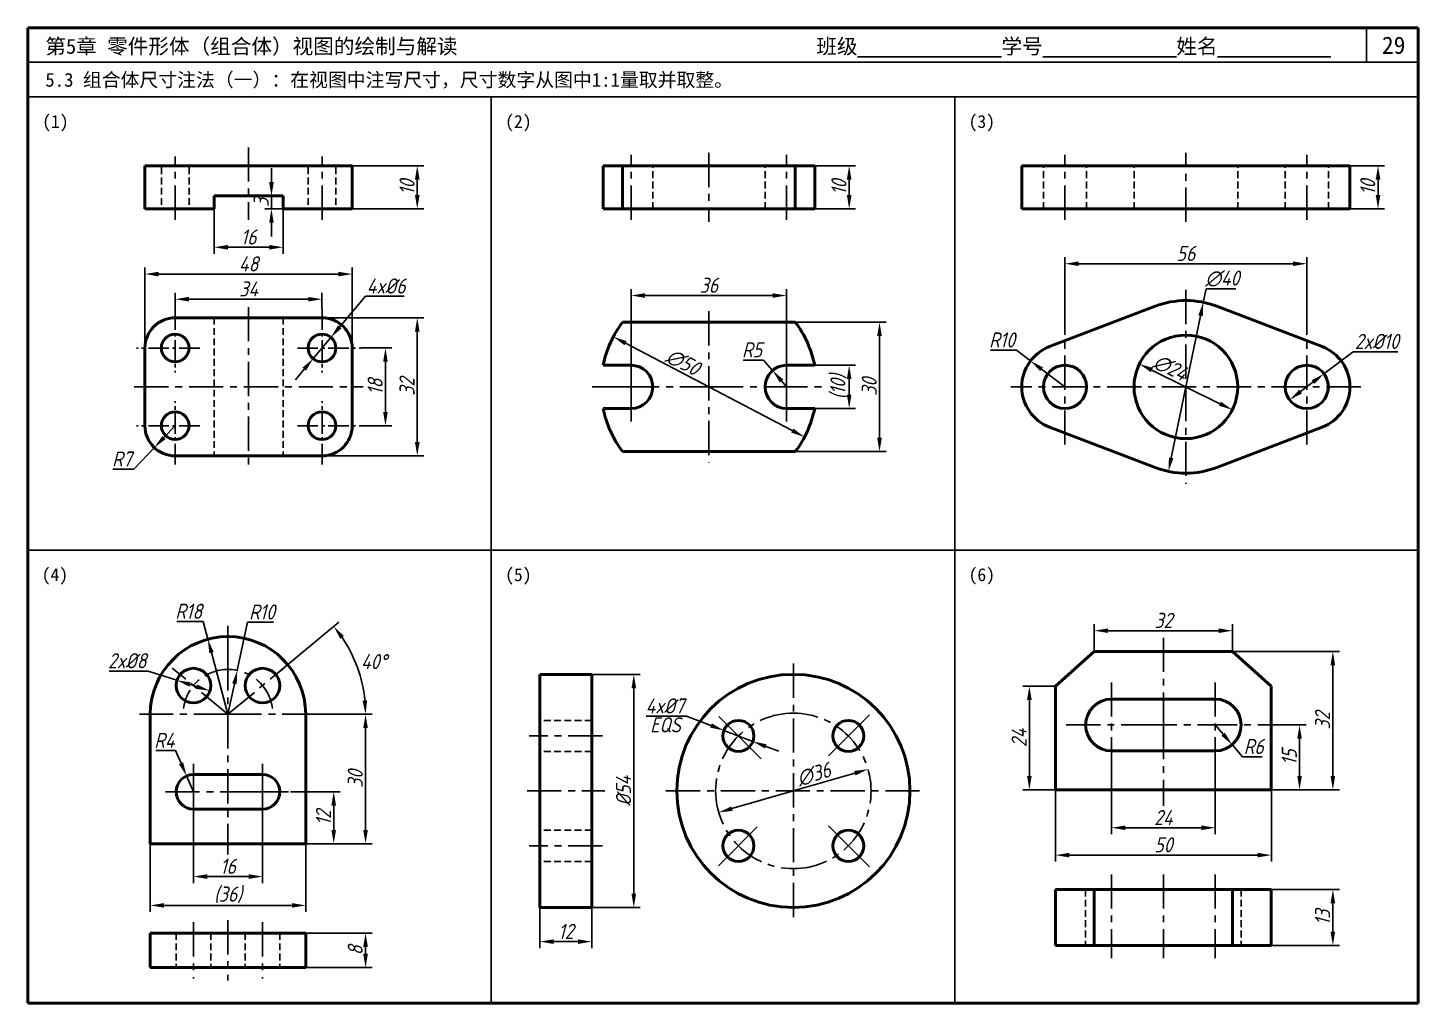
# Model space of a CAD drawing. Header units: millimetres. Extents: x 0 to 322, y 0 to 226.
import ezdxf

# ---------------------------------------------------------------- set-up
doc = ezdxf.new("R2010")
doc.units = ezdxf.units.MM
doc.header["$LTSCALE"] = 0.25
for name, pattern in [('CENTER', [50.8, 31.75, -6.35, 6.35, -6.35]), ('CENTER2', [28.575, 19.05, -3.175, 3.175, -3.175]), ('HIDDEN', [9.525, 6.35, -3.175])]:
    doc.linetypes.add(name, pattern=pattern)
for name, color, linetype in [('点画线层', 7, 'CENTER'), ('答案', 1, 'Continuous'), ('虚线层', 7, 'HIDDEN')]:
    doc.layers.add(name, color=color, linetype=linetype)
doc.layers.add('粗实线层', color=7, linetype='Continuous', lineweight=50)
doc.styles.get("Standard").update_dxf_attribs({"font": 'gbeitc.shx', "height": 3.5, "bigfont": 'gbcbig.shx'})
doc.styles.add('宋体', font='', dxfattribs={"height": 3.5})
doc.styles.get('宋体').set_extended_font_data('SimSun')
doc.dimstyles.new('ISO-25', dxfattribs={"dimtxt": 3.5, "dimasz": 3.2, "dimexe": 1.5, "dimexo": 0, "dimtad": 1, "dimtoh": 1, "dimdsep": 46, "dimtxsty": 'Standard', "dimcen": 0, "dimclrd": 256, "dimclre": 256, "dimclrt": 256, "dimadec": 0, "dimazin": 0, "dimtfac": 1, "dimtmove": 0, "dimatfit": 2, "dimfxl": 0, "dimlwd": -1, "dimlwe": -1, "dimarcsym": 0})
doc.dimstyles.new('ISO-25$2', dxfattribs={"dimtxt": 3.5, "dimasz": 3.2, "dimexe": 1.5, "dimexo": 0, "dimtad": 2, "dimtih": 1, "dimtoh": 1, "dimdsep": 46, "dimtxsty": 'Standard', "dimcen": 0, "dimclrd": 256, "dimclre": 256, "dimclrt": 256, "dimadec": 0, "dimazin": 0, "dimtfac": 1, "dimtmove": 0, "dimatfit": 2, "dimfxl": 0, "dimlwd": -1, "dimlwe": -1, "dimarcsym": 0})

# ---------------------------------------------------------------- blocks, each defined once
blk = doc.blocks.new('*D1')
at = {"layer": 'Defpoints', "color": 0, "transparency": 16777216}
for p in [(75.13, 168.94), (27.13, 151.81), (75.13, 151.81)]:
    blk.add_point(p, dxfattribs=at)
at = {"layer": '答案', "transparency": 16777216}
for p, q in [((27.13, 151.81), (27.13, 170.44)), ((30.33, 168.94), (71.93, 168.94)), ((75.13, 151.81), (75.13, 170.44))]:
    blk.add_line(p, q, dxfattribs=at)
for points in [[(30.33, 169.47), (30.33, 168.4), (27.13, 168.94)], [(71.93, 169.47), (71.93, 168.4), (75.13, 168.94)]]:
    blk.add_solid(points, dxfattribs=at)
at = {"layer": '答案', "transparency": 16777216, "insert": (51.13, 171.31), "char_height": 3.5, "attachment_point": 5}
blk.add_mtext('48', dxfattribs=at)
blk = doc.blocks.new('*D2')
at = {"layer": 'Defpoints', "color": 0, "transparency": 16777216}
for p in [(68.13, 163.11), (34.13, 160.81), (68.13, 160.81)]:
    blk.add_point(p, dxfattribs=at)
at = {"layer": '答案', "transparency": 16777216}
for p, q in [((34.13, 160.81), (34.13, 164.61)), ((68.13, 160.81), (68.13, 164.61)), ((37.33, 163.11), (64.93, 163.11))]:
    blk.add_line(p, q, dxfattribs=at)
for points in [[(37.33, 163.65), (37.33, 162.58), (34.13, 163.11)], [(64.93, 163.65), (64.93, 162.58), (68.13, 163.11)]]:
    blk.add_solid(points, dxfattribs=at)
at = {"layer": '答案', "transparency": 16777216, "insert": (51.13, 165.49), "char_height": 3.5, "attachment_point": 5}
blk.add_mtext('34', dxfattribs=at)
blk = doc.blocks.new('*D3')
at = {"layer": 'Defpoints', "color": 0, "transparency": 16777216}
for p in [(43.13, 184.04), (59.13, 184.04), (59.13, 175.15)]:
    blk.add_point(p, dxfattribs=at)
at = {"layer": '答案', "transparency": 16777216}
for p, q in [((43.13, 184.04), (43.13, 173.65)), ((59.13, 184.04), (59.13, 173.65)), ((46.33, 175.15), (55.93, 175.15))]:
    blk.add_line(p, q, dxfattribs=at)
for points in [[(46.33, 175.68), (46.33, 174.61), (43.13, 175.15)], [(55.93, 175.68), (55.93, 174.61), (59.13, 175.15)]]:
    blk.add_solid(points, dxfattribs=at)
at = {"layer": '答案', "transparency": 16777216, "insert": (51.13, 177.52), "char_height": 3.5, "attachment_point": 5}
blk.add_mtext('16', dxfattribs=at)
blk = doc.blocks.new('*D4')
at = {"layer": 'Defpoints', "color": 0, "transparency": 16777216}
for p in [(77.13, 151.81), (77.13, 133.81), (82.82, 133.81)]:
    blk.add_point(p, dxfattribs=at)
at = {"layer": '答案', "transparency": 16777216}
for p, q in [((77.13, 151.81), (84.32, 151.81)), ((82.82, 148.61), (82.82, 137.01)), ((77.13, 133.81), (84.32, 133.81))]:
    blk.add_line(p, q, dxfattribs=at)
for points in [[(82.29, 148.61), (83.36, 148.61), (82.82, 151.81)], [(82.29, 137.01), (83.36, 137.01), (82.82, 133.81)]]:
    blk.add_solid(points, dxfattribs=at)
at = {"layer": '答案', "transparency": 16777216, "insert": (80.45, 142.81), "char_height": 3.5, "attachment_point": 5, "rotation": 90}
blk.add_mtext('18', dxfattribs=at)
blk = doc.blocks.new('*D5')
at = {"layer": 'Defpoints', "color": 0, "transparency": 16777216}
for p in [(68.13, 158.81), (68.13, 126.81), (90.19, 126.81)]:
    blk.add_point(p, dxfattribs=at)
at = {"layer": '答案', "transparency": 16777216}
for p, q in [((68.13, 158.81), (91.69, 158.81)), ((90.19, 155.61), (90.19, 130.01)), ((68.13, 126.81), (91.69, 126.81))]:
    blk.add_line(p, q, dxfattribs=at)
for points in [[(89.66, 155.61), (90.73, 155.61), (90.19, 158.81)], [(89.66, 130.01), (90.73, 130.01), (90.19, 126.81)]]:
    blk.add_solid(points, dxfattribs=at)
at = {"layer": '答案', "transparency": 16777216, "insert": (87.82, 142.81), "char_height": 3.5, "attachment_point": 5, "rotation": 90}
blk.add_mtext('32', dxfattribs=at)
blk = doc.blocks.new('*D6')
at = {"layer": 'Defpoints', "color": 0, "transparency": 16777216}
for p in [(70.19, 154.26), (66.08, 149.35)]:
    blk.add_point(p, dxfattribs=at)
at = {"layer": '答案', "transparency": 16777216}
for p, q in [((72.24, 156.71), (78.18, 163.8)), ((78.18, 163.8), (87.19, 163.8)), ((66.08, 149.35), (70.19, 154.26)), ((64.03, 146.9), (61.97, 144.44))]:
    blk.add_line(p, q, dxfattribs=at)
for points in [[(71.83, 157.05), (72.65, 156.37), (70.19, 154.26)], [(63.62, 147.24), (64.43, 146.56), (66.08, 149.35)]]:
    blk.add_solid(points, dxfattribs=at)
at = {"layer": '答案', "transparency": 16777216, "insert": (82.99, 166.17), "char_height": 3.5, "attachment_point": 5}
blk.add_mtext('4x%%C6', dxfattribs=at)
blk = doc.blocks.new('*D7')
at = {"layer": 'Defpoints', "color": 0, "transparency": 16777216}
for p in [(34.13, 133.81), (29.31, 128.73)]:
    blk.add_point(p, dxfattribs=at)
at = {"layer": '答案', "transparency": 16777216}
for p, q in [((34.13, 133.81), (31.51, 131.05)), ((29.31, 128.73), (24.54, 123.72)), ((24.54, 123.72), (19.68, 123.72))]:
    blk.add_line(p, q, dxfattribs=at)
blk.add_solid([(31.13, 131.42), (31.9, 130.69), (29.31, 128.73)], dxfattribs=at)
at = {"layer": '答案', "transparency": 16777216, "insert": (21.8, 126.09), "char_height": 3.5, "attachment_point": 5}
blk.add_mtext('R7', dxfattribs=at)
blk = doc.blocks.new('*D8')
at = {"layer": 'Defpoints', "color": 0, "transparency": 16777216}
for p in [(56.42, 187.04), (59.13, 187.04), (59.13, 184.04)]:
    blk.add_point(p, dxfattribs=at)
at = {"layer": '答案', "transparency": 16777216}
for p, q in [((56.42, 190.24), (56.42, 193.44)), ((59.13, 187.04), (54.92, 187.04)), ((56.42, 184.04), (56.42, 187.04)), ((59.13, 184.04), (54.92, 184.04)), ((56.42, 180.84), (56.42, 177.64))]:
    blk.add_line(p, q, dxfattribs=at)
for points in [[(55.89, 190.24), (56.96, 190.24), (56.42, 187.04)], [(55.89, 180.84), (56.96, 180.84), (56.42, 184.04)]]:
    blk.add_solid(points, dxfattribs=at)
at = {"layer": '答案', "transparency": 16777216, "insert": (54.05, 185.54), "char_height": 3.5, "attachment_point": 5, "rotation": 90}
blk.add_mtext('3', dxfattribs=at)
blk = doc.blocks.new('*D9')
at = {"layer": 'Defpoints', "color": 0, "transparency": 16777216}
for p in [(75.13, 194.04), (90.19, 194.04), (75.13, 184.04)]:
    blk.add_point(p, dxfattribs=at)
at = {"layer": '答案', "transparency": 16777216}
for p, q in [((75.13, 194.04), (91.69, 194.04)), ((90.19, 187.24), (90.19, 190.84)), ((75.13, 184.04), (91.69, 184.04))]:
    blk.add_line(p, q, dxfattribs=at)
for points in [[(89.66, 190.84), (90.73, 190.84), (90.19, 194.04)], [(89.66, 187.24), (90.73, 187.24), (90.19, 184.04)]]:
    blk.add_solid(points, dxfattribs=at)
at = {"layer": '答案', "transparency": 16777216, "insert": (87.82, 189.04), "char_height": 3.5, "attachment_point": 5, "rotation": 90}
blk.add_mtext('10', dxfattribs=at)
blk = doc.blocks.new('*D10')
at = {"layer": 'Defpoints', "color": 0, "transparency": 16777216}
for p in [(172.47, 146.59), (175.73, 142.81)]:
    blk.add_point(p, dxfattribs=at)
at = {"layer": '答案', "transparency": 16777216}
for p, q in [((170.38, 149.02), (165.67, 149.02)), ((172.47, 146.59), (170.38, 149.02)), ((175.73, 142.81), (174.56, 144.17))]:
    blk.add_line(p, q, dxfattribs=at)
blk.add_solid([(174.96, 144.52), (174.16, 143.82), (172.47, 146.59)], dxfattribs=at)
at = {"layer": '答案', "transparency": 16777216, "insert": (167.72, 151.39), "char_height": 3.5, "attachment_point": 5}
blk.add_mtext('R5', dxfattribs=at)
blk = doc.blocks.new('*D11')
at = {"layer": 'Defpoints', "color": 0, "transparency": 16777216}
for p in [(182.23, 147.81), (182.23, 137.81), (190.22, 137.81)]:
    blk.add_point(p, dxfattribs=at)
at = {"layer": '答案', "transparency": 16777216}
for p, q in [((182.23, 147.81), (191.72, 147.81)), ((190.22, 144.61), (190.22, 141.01)), ((182.23, 137.81), (191.72, 137.81))]:
    blk.add_line(p, q, dxfattribs=at)
for points in [[(189.69, 144.61), (190.75, 144.61), (190.22, 147.81)], [(189.69, 141.01), (190.75, 141.01), (190.22, 137.81)]]:
    blk.add_solid(points, dxfattribs=at)
at = {"layer": '答案', "transparency": 16777216, "insert": (187.77, 142.81), "char_height": 3.5, "attachment_point": 5, "rotation": 90}
blk.add_mtext('(10)', dxfattribs=at)
blk = doc.blocks.new('*D12')
at = {"layer": 'Defpoints', "color": 0, "transparency": 16777216}
for p in [(177.73, 157.81), (177.73, 127.81), (197.25, 127.81)]:
    blk.add_point(p, dxfattribs=at)
at = {"layer": '答案', "transparency": 16777216}
for p, q in [((177.73, 157.81), (198.75, 157.81)), ((197.25, 154.61), (197.25, 131.01)), ((177.73, 127.81), (198.75, 127.81))]:
    blk.add_line(p, q, dxfattribs=at)
for points in [[(196.71, 154.61), (197.78, 154.61), (197.25, 157.81)], [(196.71, 131.01), (197.78, 131.01), (197.25, 127.81)]]:
    blk.add_solid(points, dxfattribs=at)
at = {"layer": '答案', "transparency": 16777216, "insert": (194.87, 142.81), "char_height": 3.5, "attachment_point": 5, "rotation": 90}
blk.add_mtext('30', dxfattribs=at)
blk = doc.blocks.new('*D13')
at = {"layer": 'Defpoints', "color": 0, "transparency": 16777216}
for p in [(175.73, 163.97), (139.73, 150.81), (175.73, 150.81)]:
    blk.add_point(p, dxfattribs=at)
at = {"layer": '答案', "transparency": 16777216}
for p, q in [((139.73, 150.81), (139.73, 165.47)), ((175.73, 150.81), (175.73, 165.47)), ((142.93, 163.97), (172.53, 163.97))]:
    blk.add_line(p, q, dxfattribs=at)
for points in [[(142.93, 164.5), (142.93, 163.44), (139.73, 163.97)], [(172.53, 164.5), (172.53, 163.44), (175.73, 163.97)]]:
    blk.add_solid(points, dxfattribs=at)
at = {"layer": '答案', "transparency": 16777216, "insert": (157.73, 166.34), "char_height": 3.5, "attachment_point": 5}
blk.add_mtext('36', dxfattribs=at)
blk = doc.blocks.new('*D14')
at = {"layer": 'Defpoints', "color": 0, "transparency": 16777216}
for p in [(182.23, 194.04), (190.22, 194.04), (182.23, 184.04)]:
    blk.add_point(p, dxfattribs=at)
at = {"layer": '答案', "transparency": 16777216}
for p, q in [((182.23, 194.04), (191.72, 194.04)), ((190.22, 187.24), (190.22, 190.84)), ((182.23, 184.04), (191.72, 184.04))]:
    blk.add_line(p, q, dxfattribs=at)
for points in [[(189.69, 190.84), (190.75, 190.84), (190.22, 194.04)], [(189.69, 187.24), (190.75, 187.24), (190.22, 184.04)]]:
    blk.add_solid(points, dxfattribs=at)
at = {"layer": '答案', "transparency": 16777216, "insert": (187.84, 189.04), "char_height": 3.5, "attachment_point": 5, "rotation": 90}
blk.add_mtext('10', dxfattribs=at)
blk = doc.blocks.new('*D15')
at = {"layer": 'Defpoints', "color": 0, "transparency": 16777216}
for p in [(272.24, 162.39), (264.16, 123.22)]:
    blk.add_point(p, dxfattribs=at)
at = {"layer": '答案', "transparency": 16777216}
for p, q in [((272.24, 162.39), (272.88, 165.53)), ((272.88, 165.53), (279.78, 165.53)), ((264.8, 126.35), (271.59, 159.26))]:
    blk.add_line(p, q, dxfattribs=at)
for points in [[(271.07, 159.37), (272.11, 159.15), (272.24, 162.39)], [(264.28, 126.46), (265.32, 126.24), (264.16, 123.22)]]:
    blk.add_solid(points, dxfattribs=at)
at = {"layer": '答案', "transparency": 16777216, "insert": (276.64, 167.9), "char_height": 3.5, "attachment_point": 5}
blk.add_mtext('∅40', dxfattribs=at)
blk = doc.blocks.new('*D16')
at = {"layer": 'Defpoints', "color": 0, "transparency": 16777216}
for p in [(257.43, 148.11), (278.96, 137.5)]:
    blk.add_point(p, dxfattribs=at)
at = {"layer": '答案', "transparency": 16777216}
blk.add_line((276.09, 138.91), (260.3, 146.7), dxfattribs=at)
for points in [[(260.54, 147.18), (260.07, 146.22), (257.43, 148.11)], [(276.32, 139.39), (275.85, 138.43), (278.96, 137.5)]]:
    blk.add_solid(points, dxfattribs=at)
at = {"layer": '答案', "transparency": 16777216, "insert": (264.58, 147.24), "char_height": 3.5, "attachment_point": 5, "rotation": 333.7492}
blk.add_mtext('∅24', dxfattribs=at)
blk = doc.blocks.new('*D17')
at = {"layer": 'Defpoints', "color": 0, "transparency": 16777216}
for p in [(296.2, 171.33), (240.2, 156.19), (296.2, 156.19)]:
    blk.add_point(p, dxfattribs=at)
at = {"layer": '答案', "transparency": 16777216}
for p, q in [((240.2, 156.19), (240.2, 172.83)), ((243.4, 171.33), (293, 171.33)), ((296.2, 156.19), (296.2, 172.83))]:
    blk.add_line(p, q, dxfattribs=at)
for points in [[(243.4, 171.87), (243.4, 170.8), (240.2, 171.33)], [(293, 171.87), (293, 170.8), (296.2, 171.33)]]:
    blk.add_solid(points, dxfattribs=at)
at = {"layer": '答案', "transparency": 16777216, "insert": (268.2, 173.71), "char_height": 3.5, "attachment_point": 5}
blk.add_mtext('56', dxfattribs=at)
blk = doc.blocks.new('*D18')
at = {"layer": 'Defpoints', "color": 0, "transparency": 16777216}
for p in [(306.2, 194.04), (312.7, 194.04), (306.2, 184.04)]:
    blk.add_point(p, dxfattribs=at)
at = {"layer": '答案', "transparency": 16777216}
for p, q in [((306.2, 194.04), (314.2, 194.04)), ((312.7, 187.24), (312.7, 190.84)), ((306.2, 184.04), (314.2, 184.04))]:
    blk.add_line(p, q, dxfattribs=at)
for points in [[(312.17, 190.84), (313.23, 190.84), (312.7, 194.04)], [(312.17, 187.24), (313.23, 187.24), (312.7, 184.04)]]:
    blk.add_solid(points, dxfattribs=at)
at = {"layer": '答案', "transparency": 16777216, "insert": (310.32, 189.04), "char_height": 3.5, "attachment_point": 5, "rotation": 90}
blk.add_mtext('10', dxfattribs=at)
blk = doc.blocks.new('*D19')
at = {"layer": 'Defpoints', "color": 0, "transparency": 16777216}
for p in [(300.18, 145.83), (292.22, 139.78)]:
    blk.add_point(p, dxfattribs=at)
at = {"layer": '答案', "transparency": 16777216}
for p, q in [((300.18, 145.83), (306.91, 150.95)), ((306.91, 150.95), (317.3, 150.95)), ((294.76, 141.72), (297.63, 143.9))]:
    blk.add_line(p, q, dxfattribs=at)
for points in [[(297.31, 144.32), (297.95, 143.47), (300.18, 145.83)], [(294.44, 142.14), (295.09, 141.29), (292.22, 139.78)]]:
    blk.add_solid(points, dxfattribs=at)
at = {"layer": '答案', "transparency": 16777216, "insert": (312.42, 153.33), "char_height": 3.5, "attachment_point": 5}
blk.add_mtext('2x%%C10', dxfattribs=at)
blk = doc.blocks.new('*D20')
at = {"layer": 'Defpoints', "color": 0, "transparency": 16777216}
for p in [(232.21, 148.83), (240.2, 142.81)]:
    blk.add_point(p, dxfattribs=at)
at = {"layer": '答案', "transparency": 16777216}
for p, q in [((228.94, 151.29), (222.92, 151.29)), ((232.21, 148.83), (228.94, 151.29)), ((240.2, 142.81), (234.77, 146.9))]:
    blk.add_line(p, q, dxfattribs=at)
blk.add_solid([(235.09, 147.33), (234.45, 146.47), (232.21, 148.83)], dxfattribs=at)
at = {"layer": '答案', "transparency": 16777216, "insert": (225.62, 153.67), "char_height": 3.5, "attachment_point": 5}
blk.add_mtext('R10', dxfattribs=at)
blk = doc.blocks.new('*D21')
at = {"layer": 'Defpoints', "color": 0, "transparency": 16777216}
for p in [(60.86, 48.99), (64.36, 36.95), (70.85, 36.95)]:
    blk.add_point(p, dxfattribs=at)
at = {"layer": '答案', "transparency": 16777216}
for p, q in [((60.86, 48.99), (72.35, 48.99)), ((70.85, 45.79), (70.85, 40.15)), ((64.36, 36.95), (72.35, 36.95))]:
    blk.add_line(p, q, dxfattribs=at)
for points in [[(70.31, 45.79), (71.38, 45.79), (70.85, 48.99)], [(70.31, 40.15), (71.38, 40.15), (70.85, 36.95)]]:
    blk.add_solid(points, dxfattribs=at)
at = {"layer": '答案', "transparency": 16777216, "insert": (68.47, 42.97), "char_height": 3.5, "attachment_point": 5, "rotation": 90}
blk.add_mtext('12', dxfattribs=at)
blk = doc.blocks.new('*D22')
at = {"layer": 'Defpoints', "color": 0, "transparency": 16777216}
for p in [(66.86, 66.95), (78.22, 66.95), (64.36, 36.95)]:
    blk.add_point(p, dxfattribs=at)
at = {"layer": '答案', "transparency": 16777216}
for p, q in [((66.86, 66.95), (79.72, 66.95)), ((78.22, 40.15), (78.22, 63.75)), ((64.36, 36.95), (79.72, 36.95))]:
    blk.add_line(p, q, dxfattribs=at)
for points in [[(77.68, 63.75), (78.75, 63.75), (78.22, 66.95)], [(77.68, 40.15), (78.75, 40.15), (78.22, 36.95)]]:
    blk.add_solid(points, dxfattribs=at)
at = {"layer": '答案', "transparency": 16777216, "insert": (75.84, 51.95), "char_height": 3.5, "attachment_point": 5, "rotation": 90}
blk.add_mtext('30', dxfattribs=at)
blk = doc.blocks.new('*D23')
at = {"layer": 'Defpoints', "color": 0, "transparency": 16777216}
for p in [(38.36, 42.49), (54.36, 42.49), (54.36, 29.34)]:
    blk.add_point(p, dxfattribs=at)
at = {"layer": '答案', "transparency": 16777216}
for p, q in [((38.36, 42.49), (38.36, 27.84)), ((54.36, 42.49), (54.36, 27.84)), ((41.56, 29.34), (51.16, 29.34))]:
    blk.add_line(p, q, dxfattribs=at)
for points in [[(41.56, 29.88), (41.56, 28.81), (38.36, 29.34)], [(51.16, 29.88), (51.16, 28.81), (54.36, 29.34)]]:
    blk.add_solid(points, dxfattribs=at)
at = {"layer": '答案', "transparency": 16777216, "insert": (46.36, 31.72), "char_height": 3.5, "attachment_point": 5}
blk.add_mtext('16', dxfattribs=at)
blk = doc.blocks.new('*D24')
at = {"layer": 'Defpoints', "color": 0, "transparency": 16777216}
for p in [(41.7, 84.33), (46.36, 66.95)]:
    blk.add_point(p, dxfattribs=at)
at = {"layer": '答案', "transparency": 16777216}
for p, q in [((40.61, 88.44), (34.51, 88.44)), ((41.7, 84.33), (40.61, 88.44)), ((46.36, 66.95), (42.53, 81.24))]:
    blk.add_line(p, q, dxfattribs=at)
blk.add_solid([(43.05, 81.38), (42.02, 81.1), (41.7, 84.33)], dxfattribs=at)
at = {"layer": '答案', "transparency": 16777216, "insert": (37.25, 90.81), "char_height": 3.5, "attachment_point": 5}
blk.add_mtext('R18', dxfattribs=at)
blk = doc.blocks.new('*D25')
at = {"layer": 'Defpoints', "color": 0, "transparency": 16777216}
for p in [(48.52, 77.12), (46.36, 66.95)]:
    blk.add_point(p, dxfattribs=at)
at = {"layer": '答案', "transparency": 16777216}
for p, q in [((48.52, 77.12), (50.9, 88.27)), ((50.9, 88.27), (56.92, 88.27)), ((46.36, 66.95), (47.86, 73.99))]:
    blk.add_line(p, q, dxfattribs=at)
blk.add_solid([(47.33, 74.1), (48.38, 73.88), (48.52, 77.12)], dxfattribs=at)
at = {"layer": '答案', "transparency": 16777216, "insert": (54.22, 90.64), "char_height": 3.5, "attachment_point": 5}
blk.add_mtext('R10', dxfattribs=at)
blk = doc.blocks.new('*D26')
at = {"layer": 'Defpoints', "color": 0, "transparency": 16777216}
for p in [(57.43, 76.15), (77.37, 74.24), (46.36, 66.95), (46.36, 66.95), (66.86, 66.95)]:
    blk.add_point(p, dxfattribs=at)
at = {"layer": '答案', "transparency": 16777216}
for p, q in [((57.43, 76.15), (72.02, 88.26)), ((66.86, 66.95), (79.72, 66.95))]:
    blk.add_line(p, q, dxfattribs=at)
blk.add_arc((46.36, 66.95), 31.86, 5.7572, 33.9579, dxfattribs=at)
for points in [[(72.36, 84.42), (73.21, 85.06), (70.87, 87.3)], [(78.59, 70.17), (77.52, 70.11), (78.22, 66.95)]]:
    blk.add_solid(points, dxfattribs=at)
at = {"layer": '答案', "transparency": 16777216, "insert": (80.15, 79.15), "char_height": 3.5, "attachment_point": 5}
blk.add_mtext('40°', dxfattribs=at)
blk = doc.blocks.new('*D27')
at = {"layer": 'Defpoints', "color": 0, "transparency": 16777216}
for p in [(34.55, 74.81), (42.17, 72.37)]:
    blk.add_point(p, dxfattribs=at)
at = {"layer": '答案', "transparency": 16777216}
for p, q in [((27.84, 76.96), (18.83, 76.96)), ((34.55, 74.81), (27.84, 76.96)), ((39.12, 73.35), (37.6, 73.83))]:
    blk.add_line(p, q, dxfattribs=at)
for points in [[(37.76, 74.34), (37.43, 73.33), (34.55, 74.81)], [(39.28, 73.85), (38.96, 72.84), (42.17, 72.37)]]:
    blk.add_solid(points, dxfattribs=at)
at = {"layer": '答案', "transparency": 16777216, "insert": (23.02, 79.34), "char_height": 3.5, "attachment_point": 5}
blk.add_mtext('2x%%C8', dxfattribs=at)
blk = doc.blocks.new('*D28')
at = {"layer": 'Defpoints', "color": 0, "transparency": 16777216}
for p in [(36.77, 52.66), (38.36, 48.99)]:
    blk.add_point(p, dxfattribs=at)
at = {"layer": '答案', "transparency": 16777216}
for p, q in [((34.22, 58.53), (29.66, 58.53)), ((35.49, 55.59), (34.22, 58.53)), ((38.36, 48.99), (36.77, 52.66))]:
    blk.add_line(p, q, dxfattribs=at)
blk.add_solid([(35.98, 55.8), (35, 55.38), (36.77, 52.66)], dxfattribs=at)
at = {"layer": '答案', "transparency": 16777216, "insert": (31.62, 60.9), "char_height": 3.5, "attachment_point": 5}
blk.add_mtext('R4', dxfattribs=at)
blk = doc.blocks.new('*D29')
at = {"layer": 'Defpoints', "color": 0, "transparency": 16777216}
for p in [(28.36, 36.95), (64.36, 36.95), (64.36, 22.66)]:
    blk.add_point(p, dxfattribs=at)
at = {"layer": '答案', "transparency": 16777216}
for p, q in [((28.36, 36.95), (28.36, 21.16)), ((64.36, 36.95), (64.36, 21.16)), ((31.56, 22.66), (61.16, 22.66))]:
    blk.add_line(p, q, dxfattribs=at)
for points in [[(31.56, 23.2), (31.56, 22.13), (28.36, 22.66)], [(61.16, 23.2), (61.16, 22.13), (64.36, 22.66)]]:
    blk.add_solid(points, dxfattribs=at)
at = {"layer": '答案', "transparency": 16777216, "insert": (46.36, 25.11), "char_height": 3.5, "attachment_point": 5}
blk.add_mtext('(36)', dxfattribs=at)
blk = doc.blocks.new('*D30')
at = {"layer": 'Defpoints', "color": 0, "transparency": 16777216}
for p in [(64.36, 16.24), (64.36, 8.24), (78.22, 8.24)]:
    blk.add_point(p, dxfattribs=at)
at = {"layer": '答案', "transparency": 16777216}
for p, q in [((64.36, 16.24), (79.72, 16.24)), ((78.22, 13.04), (78.22, 11.44)), ((64.36, 8.24), (79.72, 8.24))]:
    blk.add_line(p, q, dxfattribs=at)
for points in [[(77.68, 13.04), (78.75, 13.04), (78.22, 16.24)], [(77.68, 11.44), (78.75, 11.44), (78.22, 8.24)]]:
    blk.add_solid(points, dxfattribs=at)
at = {"layer": '答案', "transparency": 16777216, "insert": (75.84, 12.24), "char_height": 3.5, "attachment_point": 5, "rotation": 90}
blk.add_mtext('8', dxfattribs=at)
blk = doc.blocks.new('*D31')
at = {"layer": 'Defpoints', "color": 0, "transparency": 16777216}
for p in [(130.61, 76.19), (130.61, 22.19), (140.34, 22.19)]:
    blk.add_point(p, dxfattribs=at)
at = {"layer": '答案', "transparency": 16777216}
for p, q in [((130.61, 76.19), (141.84, 76.19)), ((140.34, 72.99), (140.34, 25.39)), ((130.61, 22.19), (141.84, 22.19))]:
    blk.add_line(p, q, dxfattribs=at)
for points in [[(139.81, 72.99), (140.88, 72.99), (140.34, 76.19)], [(139.81, 25.39), (140.88, 25.39), (140.34, 22.19)]]:
    blk.add_solid(points, dxfattribs=at)
at = {"layer": '答案', "transparency": 16777216, "insert": (137.97, 49.19), "char_height": 3.5, "attachment_point": 5, "rotation": 90}
blk.add_mtext('%%C54', dxfattribs=at)
blk = doc.blocks.new('*D32')
at = {"layer": 'Defpoints', "color": 0, "transparency": 16777216}
for p in [(194.59, 54.2), (160.01, 44.19)]:
    blk.add_point(p, dxfattribs=at)
at = {"layer": '答案', "transparency": 16777216}
blk.add_line((163.08, 45.08), (191.52, 53.31), dxfattribs=at)
for points in [[(191.37, 53.82), (191.66, 52.79), (194.59, 54.2)], [(162.93, 45.59), (163.23, 44.57), (160.01, 44.19)]]:
    blk.add_solid(points, dxfattribs=at)
at = {"layer": '答案', "transparency": 16777216, "insert": (182.03, 53.03), "char_height": 3.5, "attachment_point": 5, "rotation": 16.1375}
blk.add_mtext('∅36', dxfattribs=at)
blk = doc.blocks.new('*D33')
at = {"layer": 'Defpoints', "color": 0, "transparency": 16777216}
for p in [(161.21, 63.2), (167.93, 60.64)]:
    blk.add_point(p, dxfattribs=at)
at = {"layer": '答案', "transparency": 16777216}
for p, q in [((152.54, 66.51), (143.17, 66.51)), ((158.22, 64.34), (152.54, 66.51)), ((167.93, 60.64), (161.21, 63.2)), ((170.92, 59.5), (173.91, 58.36))]:
    blk.add_line(p, q, dxfattribs=at)
for points in [[(158.41, 64.84), (158.03, 63.85), (161.21, 63.2)], [(171.11, 59.99), (170.73, 59), (167.93, 60.64)]]:
    blk.add_solid(points, dxfattribs=at)
at = {"layer": '答案', "transparency": 16777216, "insert": (147.54, 68.88), "char_height": 3.5, "attachment_point": 5}
blk.add_mtext('4x%%C7', dxfattribs=at)
blk = doc.blocks.new('*D34')
at = {"layer": 'Defpoints', "color": 0, "transparency": 16777216}
for p in [(118.61, 22.19), (130.61, 22.19), (130.61, 14.27)]:
    blk.add_point(p, dxfattribs=at)
at = {"layer": '答案', "transparency": 16777216}
for p, q in [((118.61, 22.19), (118.61, 12.77)), ((130.61, 22.19), (130.61, 12.77)), ((121.81, 14.27), (127.41, 14.27))]:
    blk.add_line(p, q, dxfattribs=at)
for points in [[(121.81, 14.8), (121.81, 13.73), (118.61, 14.27)], [(127.41, 14.8), (127.41, 13.73), (130.61, 14.27)]]:
    blk.add_solid(points, dxfattribs=at)
at = {"layer": '答案', "transparency": 16777216, "insert": (124.61, 16.64), "char_height": 3.5, "attachment_point": 5}
blk.add_mtext('12', dxfattribs=at)
blk = doc.blocks.new('*D35')
at = {"layer": 'Defpoints', "color": 0, "transparency": 16777216}
for p in [(278.99, 86.31), (246.99, 81.46), (278.99, 81.46)]:
    blk.add_point(p, dxfattribs=at)
at = {"layer": '答案', "transparency": 16777216}
for p, q in [((246.99, 81.46), (246.99, 87.81)), ((278.99, 81.46), (278.99, 87.81)), ((250.19, 86.31), (275.79, 86.31))]:
    blk.add_line(p, q, dxfattribs=at)
for points in [[(250.19, 86.85), (250.19, 85.78), (246.99, 86.31)], [(275.79, 86.85), (275.79, 85.78), (278.99, 86.31)]]:
    blk.add_solid(points, dxfattribs=at)
at = {"layer": '答案', "transparency": 16777216, "insert": (262.99, 88.69), "char_height": 3.5, "attachment_point": 5}
blk.add_mtext('32', dxfattribs=at)
blk = doc.blocks.new('*D36')
at = {"layer": 'Defpoints', "color": 0, "transparency": 16777216}
for p in [(285.36, 64.46), (294.52, 64.46), (287.99, 49.46)]:
    blk.add_point(p, dxfattribs=at)
at = {"layer": '答案', "transparency": 16777216}
for p, q in [((285.36, 64.46), (296.02, 64.46)), ((294.52, 52.66), (294.52, 61.26)), ((287.99, 49.46), (296.02, 49.46))]:
    blk.add_line(p, q, dxfattribs=at)
for points in [[(293.99, 61.26), (295.06, 61.26), (294.52, 64.46)], [(293.99, 52.66), (295.06, 52.66), (294.52, 49.46)]]:
    blk.add_solid(points, dxfattribs=at)
at = {"layer": '答案', "transparency": 16777216, "insert": (292.15, 56.96), "char_height": 3.5, "attachment_point": 5, "rotation": 90}
blk.add_mtext('15', dxfattribs=at)
blk = doc.blocks.new('*D37')
at = {"layer": 'Defpoints', "color": 0, "transparency": 16777216}
for p in [(278.99, 81.46), (302.24, 81.46), (287.99, 49.46)]:
    blk.add_point(p, dxfattribs=at)
at = {"layer": '答案', "transparency": 16777216}
for p, q in [((278.99, 81.46), (303.74, 81.46)), ((302.24, 52.66), (302.24, 78.26)), ((287.99, 49.46), (303.74, 49.46))]:
    blk.add_line(p, q, dxfattribs=at)
for points in [[(301.7, 78.26), (302.77, 78.26), (302.24, 81.46)], [(301.7, 52.66), (302.77, 52.66), (302.24, 49.46)]]:
    blk.add_solid(points, dxfattribs=at)
at = {"layer": '答案', "transparency": 16777216, "insert": (299.86, 65.46), "char_height": 3.5, "attachment_point": 5, "rotation": 90}
blk.add_mtext('32', dxfattribs=at)
blk = doc.blocks.new('*D38')
at = {"layer": 'Defpoints', "color": 0, "transparency": 16777216}
for p in [(231.95, 73.46), (237.99, 73.46), (237.99, 49.46)]:
    blk.add_point(p, dxfattribs=at)
at = {"layer": '答案', "transparency": 16777216}
for p, q in [((237.99, 73.46), (230.45, 73.46)), ((231.95, 52.66), (231.95, 70.26)), ((237.99, 49.46), (230.45, 49.46))]:
    blk.add_line(p, q, dxfattribs=at)
for points in [[(231.42, 70.26), (232.49, 70.26), (231.95, 73.46)], [(231.42, 52.66), (232.49, 52.66), (231.95, 49.46)]]:
    blk.add_solid(points, dxfattribs=at)
at = {"layer": '答案', "transparency": 16777216, "insert": (229.58, 61.46), "char_height": 3.5, "attachment_point": 5, "rotation": 90}
blk.add_mtext('24', dxfattribs=at)
blk = doc.blocks.new('*D39')
at = {"layer": 'Defpoints', "color": 0, "transparency": 16777216}
for p in [(250.99, 54.91), (274.99, 54.91), (274.99, 40.65)]:
    blk.add_point(p, dxfattribs=at)
at = {"layer": '答案', "transparency": 16777216}
for p, q in [((250.99, 54.91), (250.99, 39.15)), ((274.99, 54.91), (274.99, 39.15)), ((254.19, 40.65), (271.79, 40.65))]:
    blk.add_line(p, q, dxfattribs=at)
for points in [[(254.19, 41.18), (254.19, 40.11), (250.99, 40.65)], [(271.79, 41.18), (271.79, 40.11), (274.99, 40.65)]]:
    blk.add_solid(points, dxfattribs=at)
at = {"layer": '答案', "transparency": 16777216, "insert": (262.99, 43.02), "char_height": 3.5, "attachment_point": 5}
blk.add_mtext('24', dxfattribs=at)
blk = doc.blocks.new('*D40')
at = {"layer": 'Defpoints', "color": 0, "transparency": 16777216}
for p in [(274.99, 64.46), (278.9, 59.91)]:
    blk.add_point(p, dxfattribs=at)
at = {"layer": '答案', "transparency": 16777216}
for p, q in [((274.99, 64.46), (276.82, 62.34)), ((278.9, 59.91), (281.34, 57.09)), ((281.34, 57.09), (285.83, 57.09))]:
    blk.add_line(p, q, dxfattribs=at)
blk.add_solid([(277.22, 62.69), (276.41, 61.99), (278.9, 59.91)], dxfattribs=at)
at = {"layer": '答案', "transparency": 16777216, "insert": (283.9, 59.47), "char_height": 3.5, "attachment_point": 5}
blk.add_mtext('R6', dxfattribs=at)
blk = doc.blocks.new('*D41')
at = {"layer": 'Defpoints', "color": 0, "transparency": 16777216}
for p in [(287.99, 26.35), (302.24, 26.35), (287.99, 13.35)]:
    blk.add_point(p, dxfattribs=at)
at = {"layer": '答案', "transparency": 16777216}
for p, q in [((287.99, 26.35), (303.74, 26.35)), ((302.24, 16.55), (302.24, 23.15)), ((287.99, 13.35), (303.74, 13.35))]:
    blk.add_line(p, q, dxfattribs=at)
for points in [[(301.7, 23.15), (302.77, 23.15), (302.24, 26.35)], [(301.7, 16.55), (302.77, 16.55), (302.24, 13.35)]]:
    blk.add_solid(points, dxfattribs=at)
at = {"layer": '答案', "transparency": 16777216, "insert": (299.86, 19.85), "char_height": 3.5, "attachment_point": 5, "rotation": 90}
blk.add_mtext('13', dxfattribs=at)
blk = doc.blocks.new('*D42')
at = {"layer": 'Defpoints', "color": 0, "transparency": 16777216}
for p in [(237.99, 49.46), (287.99, 49.46), (287.99, 34.31)]:
    blk.add_point(p, dxfattribs=at)
at = {"layer": '答案', "transparency": 16777216}
for p, q in [((237.99, 49.46), (237.99, 32.81)), ((287.99, 49.46), (287.99, 32.81)), ((241.19, 34.31), (284.79, 34.31))]:
    blk.add_line(p, q, dxfattribs=at)
for points in [[(241.19, 34.84), (241.19, 33.78), (237.99, 34.31)], [(284.79, 34.84), (284.79, 33.78), (287.99, 34.31)]]:
    blk.add_solid(points, dxfattribs=at)
at = {"layer": '答案', "transparency": 16777216, "insert": (262.99, 36.69), "char_height": 3.5, "attachment_point": 5}
blk.add_mtext('50', dxfattribs=at)

msp = doc.modelspace()

# ---------------------------------------------------------------- linework, layer by layer
at = {"lineweight": 50}
for p, q in [((322, 226), (0, 226)), ((0, 226), (0, 0)), ((322, 0), (322, 226)), ((0, 0), (322, 0))]:
    msp.add_line(p, q, dxfattribs=at)
for p, q in [((310, 218), (310, 226)), ((322, 218), (0, 218)), ((322, 210), (0, 210)), ((107.333, 210), (107.333, 0)), ((214.667, 210), (214.667, 0)), ((139.735, 150.805), (139.735, 134.805)), ((175.735, 150.805), (175.735, 134.805)), ((0, 105), (322, 105)), ((160.055, 66.435), (169.835, 56.656)), ((194.927, 66.821), (185.405, 57.299)), ((38.358, 55.487), (38.358, 42.487)), ((54.358, 55.487), (54.358, 42.487)), ((168.934, 40.828), (159.927, 31.821)), ((185.405, 41.086), (194.928, 31.563))]:
    msp.add_line(p, q)
at = {"layer": '点画线层'}
for p, q in [((51.134, 198.302), (51.134, 181.54)), ((139.735, 181.54), (139.735, 196.54)), ((157.735, 197.04), (157.735, 181.04)), ((175.735, 181.54), (175.735, 196.54)), ((240.196, 181.54), (240.196, 196.54)), ((268.196, 181.04), (268.196, 197.04)), ((296.196, 181.54), (296.196, 196.54)), ((34.134, 181.54), (34.134, 196.195)), ((68.134, 181.54), (68.134, 196.195)), ((268.196, 165.305), (268.196, 142.805)), ((51.134, 161.305), (51.134, 124.305)), ((157.735, 160.305), (157.735, 125.305)), ((240.196, 129.423), (240.196, 156.188)), ((296.196, 129.423), (296.196, 156.188)), ((24.634, 142.805), (77.634, 142.805)), ((130.735, 142.805), (138.312, 142.805)), ((138.312, 142.805), (157.735, 142.805)), ((157.735, 142.805), (173.817, 142.805)), ((172.664, 142.805), (184.735, 142.805)), ((308.696, 142.805), (227.696, 142.805)), ((268.196, 142.805), (268.196, 120.305)), ((46.358, 87.446), (46.358, 80.38)), ((262.988, 84.686), (262.988, 64.46)), ((35.281, 76.147), (33.451, 77.666)), ((46.358, 80.38), (46.358, 66.946)), ((57.434, 76.147), (59.264, 77.666)), ((177.298, 78.692), (177.298, 19.692)), ((46.358, 66.946), (35.281, 76.147)), ((46.358, 66.946), (57.434, 76.147)), ((250.988, 74.332), (250.988, 60.902)), ((274.988, 74.332), (274.988, 60.902)), ((46.358, 66.946), (25.858, 66.946)), ((66.858, 66.946), (46.358, 66.946)), ((46.358, 66.946), (46.358, 34.446)), ((240.484, 64.46), (254.626, 64.46)), ((254.626, 64.46), (258.204, 64.46)), ((258.204, 64.46), (274.988, 64.46)), ((262.988, 64.46), (262.988, 45.755)), ((272.159, 64.46), (285.363, 64.46)), ((133.115, 61.92), (116.115, 61.92)), ((250.988, 60.902), (250.988, 54.91)), ((274.988, 60.902), (274.988, 54.91)), ((31.858, 48.987), (52.434, 48.987)), ((52.434, 48.987), (60.858, 48.987)), ((115.615, 49.192), (133.615, 49.192)), ((147.798, 49.192), (206.798, 49.192)), ((133.115, 36.465), (116.115, 36.465)), ((250.988, 29.852), (250.988, 10.449)), ((262.988, 29.852), (262.988, 10.449)), ((274.988, 29.852), (274.988, 10.449)), ((38.358, 18.744), (38.358, 5.744)), ((46.358, 19.244), (46.358, 5.244)), ((54.358, 18.744), (54.358, 5.744))]:
    msp.add_line(p, q, dxfattribs=at)
at = {"layer": '点画线层', "linetype": 'CENTER2'}
for p, q in [((34.134, 160.805), (34.134, 146.105)), ((68.134, 160.805), (68.134, 146.105)), ((39.834, 151.805), (25.134, 151.805)), ((62.434, 151.805), (77.134, 151.805)), ((34.134, 124.805), (34.134, 139.505)), ((68.134, 124.805), (68.134, 139.505)), ((39.834, 133.805), (25.134, 133.805)), ((62.434, 133.805), (77.134, 133.805))]:
    msp.add_line(p, q, dxfattribs=at)
at = {"layer": '点画线层'}
for centre, radius, start, end in [((46.358, 66.946), 10.4, 7.40787, 172.62623), ((177.298, 49.192), 18, 90, 180), ((177.298, 49.192), 18, 270, 90), ((177.298, 49.192), 18, 180, 270)]:
    msp.add_arc(centre, radius, start, end, dxfattribs=at)
for p in [(107.333, 210), (214.667, 210)]:
    msp.add_point(p, dxfattribs=at)
at = {"layer": '答案'}
msp.add_line((138.43, 152.933), (177.039, 132.678), dxfattribs=at)
for points in [[(138.678, 153.405), (138.182, 152.461), (135.596, 154.42)], [(177.287, 133.15), (176.792, 132.206), (179.873, 131.191)]]:
    msp.add_solid(points, dxfattribs=at)
at = {"layer": '粗实线层'}
for p, q in [((27.134, 194.04), (75.134, 194.04)), ((27.134, 194.04), (27.134, 184.04)), ((75.134, 194.04), (75.134, 184.04)), ((133.24, 194.04), (182.23, 194.04)), ((133.24, 184.04), (133.24, 194.04)), ((137.735, 184.04), (137.735, 194.04)), ((177.735, 184.04), (177.735, 194.04)), ((182.23, 184.04), (182.23, 194.04)), ((230.196, 194.04), (230.196, 184.04)), ((306.196, 194.04), (230.196, 194.04)), ((306.196, 194.04), (306.196, 184.04)), ((43.134, 187.04), (43.134, 184.04)), ((59.134, 187.04), (43.134, 187.04)), ((59.134, 187.04), (59.134, 184.04)), ((27.134, 184.04), (43.134, 184.04)), ((59.134, 184.04), (75.134, 184.04)), ((133.24, 184.04), (182.23, 184.04)), ((306.196, 184.04), (230.196, 184.04)), ((236.625, 152.146), (261.053, 161.486)), ((299.768, 152.146), (275.339, 161.486)), ((34.134, 158.805), (68.134, 158.805)), ((137.735, 157.805), (177.735, 157.805)), ((27.134, 133.805), (27.134, 151.805)), ((75.134, 151.805), (75.134, 133.805)), ((139.735, 147.805), (133.24, 147.805)), ((175.735, 147.805), (182.23, 147.805)), ((139.735, 137.805), (133.24, 137.805)), ((175.735, 137.805), (182.23, 137.805)), ((236.625, 133.465), (261.053, 124.124)), ((299.768, 133.465), (275.339, 124.124)), ((68.134, 126.805), (34.134, 126.805)), ((137.735, 127.805), (177.735, 127.805)), ((246.988, 81.46), (237.988, 73.46)), ((246.988, 81.46), (278.988, 81.46)), ((278.988, 81.46), (287.988, 73.46)), ((118.615, 76.192), (118.615, 22.192)), ((130.615, 76.192), (118.615, 76.192)), ((130.615, 76.192), (130.615, 22.192)), ((237.988, 73.46), (237.988, 49.46)), ((287.988, 73.46), (287.988, 49.46)), ((250.988, 70.46), (274.988, 70.46)), ((28.358, 66.946), (28.358, 36.946)), ((64.358, 66.946), (64.358, 36.946)), ((274.988, 58.46), (250.988, 58.46)), ((54.358, 52.987), (38.358, 52.987)), ((237.988, 49.46), (287.988, 49.46)), ((54.358, 44.987), (38.358, 44.987)), ((64.358, 36.946), (28.358, 36.946)), ((237.988, 26.348), (237.988, 13.348)), ((237.988, 26.348), (287.988, 26.348)), ((246.988, 26.348), (246.988, 13.348)), ((278.988, 26.348), (278.988, 13.348)), ((287.988, 13.348), (287.988, 26.348)), ((130.615, 22.192), (118.615, 22.192)), ((64.358, 16.244), (28.358, 16.244)), ((28.358, 16.244), (28.358, 8.244)), ((64.358, 16.244), (64.358, 8.244)), ((237.988, 13.348), (287.988, 13.348)), ((64.358, 8.244), (28.358, 8.244))]:
    msp.add_line(p, q, dxfattribs=at)
for centre, radius in [((34.134, 151.805), 3.2), ((68.134, 151.805), 3.2), ((268.196, 142.805), 12), ((240.196, 142.805), 5), ((296.196, 142.805), 5), ((34.134, 133.805), 3.2), ((68.134, 133.805), 3.2), ((38.358, 73.591), 4), ((54.358, 73.591), 4), ((177.298, 49.192), 27), ((164.57, 61.92), 3.6), ((190.026, 61.92), 3.6), ((164.57, 36.465), 3.6), ((190.026, 36.465), 3.6)]:
    msp.add_circle(centre, radius, dxfattribs=at)
for centre, radius, start, end in [((268.196, 142.805), 20, 69.07517, 110.92483), ((34.134, 151.805), 7, 90, 180), ((68.134, 151.805), 7, 0, 90), ((157.735, 142.805), 25, 143.1301, 168.46304), ((157.735, 142.805), 25, 11.53696, 36.8699), ((240.196, 142.805), 10, 110.92483, 249.07517), ((296.196, 142.805), 10, 290.92483, 69.07517), ((139.735, 142.805), 5, 270, 90), ((175.735, 142.805), 5, 90, 270), ((157.735, 142.805), 25, 191.53696, 216.8699), ((157.735, 142.805), 25, 323.1301, 348.46304), ((34.134, 133.805), 7, 180, 270), ((68.134, 133.805), 7, 270, 0), ((268.196, 142.805), 20, 249.07517, 290.92483), ((46.358, 66.946), 18, 0, 180), ((250.988, 64.46), 6, 90, 270), ((274.988, 64.46), 6, 270, 90), ((38.358, 48.987), 4, 90, 270), ((54.358, 48.987), 4, 270, 90)]:
    msp.add_arc(centre, radius, start, end, dxfattribs=at)
at = {"layer": '虚线层'}
for p, q in [((30.934, 193.695), (30.934, 184.04)), ((37.334, 193.695), (37.334, 184.04)), ((64.934, 193.695), (64.934, 184.04)), ((71.334, 193.695), (71.334, 184.04)), ((144.735, 184.04), (144.735, 194.04)), ((170.735, 184.04), (170.735, 194.04)), ((235.196, 184.04), (235.196, 194.04)), ((245.196, 184.04), (245.196, 194.04)), ((256.196, 184.04), (256.196, 194.04)), ((280.196, 184.04), (280.196, 194.04)), ((291.196, 184.04), (291.196, 194.04)), ((301.196, 184.04), (301.196, 194.04)), ((43.134, 158.805), (43.134, 126.805)), ((59.134, 158.805), (59.134, 126.805)), ((130.615, 65.52), (118.615, 65.52)), ((130.615, 58.32), (118.615, 58.32)), ((130.615, 40.065), (118.615, 40.065)), ((130.615, 32.865), (118.615, 32.865)), ((244.988, 26.348), (244.988, 13.348)), ((280.988, 26.348), (280.988, 13.348)), ((34.358, 16.244), (34.358, 8.244)), ((42.358, 16.244), (42.358, 8.244)), ((50.358, 16.244), (50.358, 8.244)), ((58.358, 16.244), (58.358, 8.244))]:
    msp.add_line(p, q, dxfattribs=at)

# ---------------------------------------------------------------- texts
at = {"style": '宋体'}
for s, height, p in [('第5章 零件形体（组合体）视图的绘制与解读', 3.5, (4.054, 219.964)), ('班级%%U              %%U学号%%U             %%U姓名%%U           ', 3.5, (182.613, 219.964)), ('29', 4, (313.595, 219.964)), ('5.3 组合体尺寸注法（一）：在视图中注写尺寸，尺寸数字从图中1:1量取并取整。', 3.2, (4.054, 212.348)), ('(1)', 3, (3.334, 202.787)), ('(2)', 3, (110.548, 202.787)), ('(3)', 3, (217.881, 202.787)), ('(4)', 3, (3.214, 97.787)), ('(5)', 3, (110.548, 97.787)), ('(6)', 3, (217.881, 97.787))]:
    msp.add_text(s, height=height, dxfattribs=at).set_placement(p)
at = {"layer": '答案'}
msp.add_text('∅50', height=3.5, rotation=332.31758, dxfattribs=at).set_placement((147.483, 148.89))
msp.add_text('EQS', height=3.5, dxfattribs=at).set_placement((144.115, 62.741))

# ---------------------------------------------------------------- dimensions: what is measured, and where the dimension line sits
dim = msp.add_linear_dim(base=(56.423, 187.04), p1=(59.134, 184.04), p2=(59.134, 187.04), angle=90, dimstyle='ISO-25', override={"dimtoh": 0}, dxfattribs=at)
dim.commit()
dim.dimension.update_dxf_attribs({"geometry": '*D8', "text_midpoint": (56.423, 185.54), "dimtype": 160})
for base, p1, p2, picture, middle in [((90.194, 194.04), (75.134, 184.04), (75.134, 194.04), '*D9', (87.819, 189.04)), ((190.22, 194.04), (182.23, 184.04), (182.23, 194.04), '*D14', (187.845, 189.04)), ((312.699, 194.04), (306.196, 184.04), (306.196, 194.04), '*D18', (310.324, 189.04)), ((90.194, 126.805), (68.134, 158.805), (68.134, 126.805), '*D5', (87.819, 142.805)), ((197.248, 127.805), (177.735, 157.805), (177.735, 127.805), '*D12', (194.873, 142.805)), ((82.822, 133.805), (77.134, 151.805), (77.134, 133.805), '*D4', (80.447, 142.805)), ((302.237, 81.46), (287.988, 49.46), (278.988, 81.46), '*D37', (299.862, 65.46)), ((231.954, 73.46), (237.988, 49.46), (237.988, 73.46), '*D38', (229.579, 61.46)), ((78.217, 66.946), (64.358, 36.946), (66.858, 66.946), '*D22', (75.842, 51.946)), ((294.523, 64.46), (287.988, 49.46), (285.363, 64.46), '*D36', (292.148, 56.96)), ((302.237, 26.348), (287.988, 13.348), (287.988, 26.348), '*D41', (299.862, 19.848)), ((78.217, 8.244), (64.358, 16.244), (64.358, 8.244), '*D30', (75.842, 12.244))]:
    dim = msp.add_linear_dim(base=base, p1=p1, p2=p2, angle=90, dimstyle='ISO-25', dxfattribs=at)
    dim.commit()
    dim.dimension.update_dxf_attribs({"geometry": picture, "text_midpoint": middle})
for base, p1, p2, picture, middle in [((59.134, 175.146), (43.134, 184.04), (59.134, 184.04), '*D3', (51.134, 177.521)), ((296.196, 171.334), (240.196, 156.188), (296.196, 156.188), '*D17', (268.196, 173.709)), ((75.134, 168.938), (27.134, 151.805), (75.134, 151.805), '*D1', (51.134, 171.313)), ((68.134, 163.115), (34.134, 160.805), (68.134, 160.805), '*D2', (51.134, 165.49)), ((175.735, 163.969), (139.735, 150.805), (175.735, 150.805), '*D13', (157.735, 166.344)), ((278.988, 86.312), (246.988, 81.46), (278.988, 81.46), '*D35', (262.988, 88.687)), ((274.988, 40.648), (250.988, 54.91), (274.988, 54.91), '*D39', (262.988, 43.023)), ((287.988, 34.311), (237.988, 49.46), (287.988, 49.46), '*D42', (262.988, 36.686)), ((54.358, 29.343), (38.358, 42.487), (54.358, 42.487), '*D23', (46.358, 31.718)), ((130.615, 14.267), (118.615, 22.192), (130.615, 22.192), '*D34', (124.615, 16.642))]:
    dim = msp.add_linear_dim(base=base, p1=p1, p2=p2, dimstyle='ISO-25', dxfattribs=at)
    dim.commit()
    dim.dimension.update_dxf_attribs({"geometry": picture, "text_midpoint": middle})
for p1, p2, text, picture, middle in [((66.08, 149.352), (70.188, 154.259), '4x%%C6', '*D6', (82.994, 163.8)), ((292.216, 139.779), (300.176, 145.832), '2x%%C10', '*D19', (312.418, 150.951)), ((42.167, 72.371), (34.548, 74.811), '2x%%C8', '*D27', (23.019, 76.961)), ((167.934, 60.637), (161.207, 63.204), '4x%%C7', '*D33', (147.544, 66.51))]:
    dim = msp.add_diameter_dim_2p(p1=p1, p2=p2, text=text, dimstyle='ISO-25', dxfattribs=at)
    dim.commit()
    dim.dimension.update_dxf_attribs({"geometry": picture, "text_midpoint": middle, "dimtype": 163})
for p1, p2, picture, middle in [((264.156, 123.218), (272.236, 162.393), '*D15', (276.643, 165.527)), ((278.959, 137.498), (257.434, 148.113), '*D16', (263.533, 145.105)), ((160.008, 44.189), (194.589, 54.195), '*D32', (182.686, 50.751))]:
    dim = msp.add_diameter_dim_2p(p1=p1, p2=p2, dimstyle='ISO-25', dxfattribs=at)
    dim.commit()
    dim.dimension.update_dxf_attribs({"geometry": picture, "text_midpoint": middle, "dimtype": 163})
for center, mpoint, picture, middle in [((240.196, 142.805), (232.211, 148.826), '*D20', (225.616, 151.293)), ((34.134, 133.805), (29.308, 128.735), '*D7', (21.796, 123.719)), ((46.358, 66.946), (41.705, 84.334), '*D24', (37.247, 88.437)), ((274.988, 64.46), (278.905, 59.915), '*D40', (283.895, 57.092))]:
    dim = msp.add_radius_dim(center=center, mpoint=mpoint, dimstyle='ISO-25', dxfattribs=at)
    dim.commit()
    dim.dimension.update_dxf_attribs({"geometry": picture, "text_midpoint": middle, "dimtype": 164})
for center, mpoint, picture, middle in [((175.735, 142.805), (172.471, 146.593), '*D10', (167.715, 151.392)), ((38.358, 48.987), (36.766, 52.656), '*D28', (31.625, 60.902))]:
    dim = msp.add_radius_dim(center=center, mpoint=mpoint, dimstyle='ISO-25', dxfattribs=at)
    dim.commit()
    dim.dimension.update_dxf_attribs({"geometry": picture, "text_midpoint": middle})
for base, p1, p2, text, picture, middle in [((190.22, 137.805), (182.23, 147.805), (182.23, 137.805), '(10)', '*D11', (187.772, 142.805)), ((140.344, 22.192), (130.615, 76.192), (130.615, 22.192), '%%C54', '*D31', (137.969, 49.192)), ((70.846, 36.946), (60.858, 48.987), (64.358, 36.946), '12', '*D21', (68.471, 42.966))]:
    dim = msp.add_linear_dim(base=base, p1=p1, p2=p2, angle=90, text=text, dimstyle='ISO-25', dxfattribs=at)
    dim.commit()
    dim.dimension.update_dxf_attribs({"geometry": picture, "text_midpoint": middle})
dim = msp.add_radius_dim(center=(46.358, 66.946), mpoint=(48.523, 77.118), text='R10', dimstyle='ISO-25', dxfattribs=at)
dim.commit()
dim.dimension.update_dxf_attribs({"geometry": '*D25', "text_midpoint": (54.218, 88.266), "dimtype": 164})
dim = msp.add_angular_dim_2l(base=(77.371, 74.242), line1=((46.358, 66.946), (57.434, 76.147)), line2=((66.858, 66.946), (46.358, 66.946)), dimstyle='ISO-25$2', dxfattribs=at)
dim.commit()
dim.dimension.update_dxf_attribs({"geometry": '*D26', "text_midpoint": (80.15, 79.15)})
dim = msp.add_linear_dim(base=(64.358, 22.663), p1=(28.358, 36.946), p2=(64.358, 36.946), text='(36)', dimstyle='ISO-25', dxfattribs=at)
dim.commit()
dim.dimension.update_dxf_attribs({"geometry": '*D29', "text_midpoint": (46.358, 25.111)})

doc.saveas('drawing.dxf')
